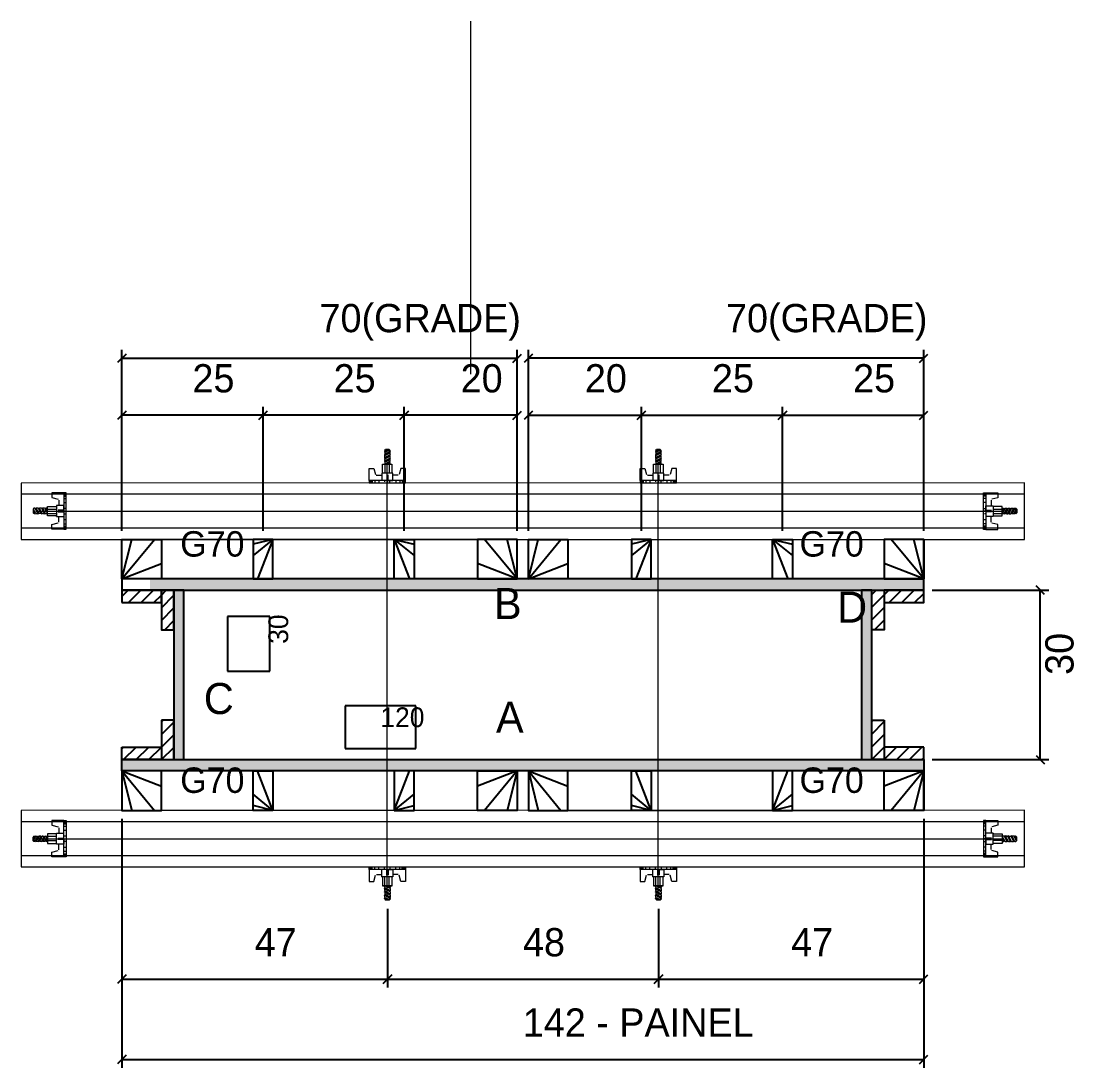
# Model space of a CAD drawing. Header units: metres. Extents: x 3065 to 4461, y 9763 to 10479.
# Drawn here: x 3064.7 to 3437.6, y 10108.7 to 10479.4 of the extents above; entities that cross this region are included whole.
import ezdxf

# ---------------------------------------------------------------- set-up
doc = ezdxf.new("R2010")
doc.units = ezdxf.units.M
for name, color, linetype in [('CHAPA', 7, 'Continuous'), ('COTA', 7, 'Continuous'), ('Hachura', 7, 'Continuous'), ('Madeira', 7, 'Continuous'), ('MEIO_PONT', 7, 'Continuous'), ('Perfil Metálico', 7, 'Continuous'), ('SARRAFO', 7, 'Continuous'), ('Texto Seção', 7, 'Continuous'), ('TEXTO_GERAL', 7, 'Continuous')]:
    doc.layers.add(name, color=color, linetype=linetype)

msp = doc.modelspace()

# ---------------------------------------------------------------- hatches: boundary and pattern name
at = {"layer": 'Hachura'}
h = msp.add_hatch(color=7, dxfattribs=at)
h.dxf.hatch_style = 1
h.paths.add_polyline_path([(3384.39, 10277.86), (3384.39, 10281.86), (3110.39, 10281.86), (3110.39, 10277.86), (3384.39, 10277.86)])
h = msp.add_hatch(dxfattribs=at)
h.set_pattern_fill('ANSI31')
h.paths.add_polyline_path([(3114.39, 10277.86), (3114.39, 10273.46), (3100.39, 10273.46), (3100.39, 10277.86), (3114.39, 10277.86)])
h = msp.add_hatch(dxfattribs=at)
h.set_pattern_fill('ANSI31')
h.paths.add_polyline_path([(3118.79, 10263.86), (3114.39, 10263.86), (3114.39, 10277.86), (3118.79, 10277.86), (3118.79, 10263.86)])
h = msp.add_hatch(color=7, dxfattribs=at)
h.dxf.hatch_style = 1
h.paths.add_polyline_path([(3118.79, 10217.86), (3122.39, 10217.86), (3122.39, 10277.86), (3118.79, 10277.86), (3118.79, 10217.86)])
h = msp.add_hatch(color=7, dxfattribs=at)
h.dxf.hatch_style = 1
h.paths.add_polyline_path([(3362.39, 10217.86), (3365.99, 10217.86), (3365.99, 10277.86), (3362.39, 10277.86), (3362.39, 10217.86)])
h = msp.add_hatch(dxfattribs=at)
h.set_pattern_fill('ANSI31')
h.paths.add_polyline_path([(3365.99, 10263.86), (3370.39, 10263.86), (3370.39, 10277.86), (3365.99, 10277.86), (3365.99, 10263.86)])
h = msp.add_hatch(dxfattribs=at)
h.set_pattern_fill('ANSI31')
h.paths.add_polyline_path([(3384.39, 10277.86), (3384.39, 10273.46), (3370.39, 10273.46), (3370.39, 10277.86), (3384.39, 10277.86)])
h = msp.add_hatch(dxfattribs=at)
h.set_pattern_fill('ANSI31')
h.paths.add_polyline_path([(3118.79, 10217.86), (3114.39, 10217.86), (3114.39, 10231.86), (3118.79, 10231.86), (3118.79, 10217.86)])
h = msp.add_hatch(dxfattribs=at)
h.set_pattern_fill('ANSI31')
h.paths.add_polyline_path([(3365.99, 10217.86), (3370.39, 10217.86), (3370.39, 10231.86), (3365.99, 10231.86), (3365.99, 10217.86)])
h = msp.add_hatch(dxfattribs=at)
h.set_pattern_fill('ANSI31')
h.paths.add_polyline_path([(3114.39, 10217.86), (3114.39, 10222.26), (3100.39, 10222.26), (3100.39, 10217.86), (3114.39, 10217.86)])
h = msp.add_hatch(dxfattribs=at)
h.set_pattern_fill('ANSI31')
h.paths.add_polyline_path([(3370.39, 10217.86), (3370.39, 10222.26), (3384.39, 10222.26), (3384.39, 10217.86), (3370.39, 10217.86)])
h = msp.add_hatch(color=7, dxfattribs=at)
h.dxf.hatch_style = 1
h.paths.add_polyline_path([(3384.39, 10217.86), (3384.39, 10213.86), (3100.39, 10213.86), (3100.39, 10217.86), (3384.39, 10217.86)])

# ---------------------------------------------------------------- linework, layer by layer
at = {"layer": 'CHAPA', "color": 1, "lineweight": 25}
for points in [[(3384.39, 10277.86), (3384.39, 10281.86), (3100.39, 10281.86), (3100.39, 10277.86)], [(3118.79, 10217.86), (3122.39, 10217.86), (3122.39, 10277.86), (3118.79, 10277.86)], [(3362.39, 10217.86), (3365.99, 10217.86), (3365.99, 10277.86), (3362.39, 10277.86)], [(3384.39, 10217.86), (3384.39, 10213.86), (3100.39, 10213.86), (3100.39, 10217.86)]]:
    msp.add_lwpolyline(points, close=True, dxfattribs=at)
at = {"layer": 'COTA', "color": 0, "lineweight": 25}
for p, q in [((3101.89, 10361.48), (3098.89, 10358.48)), ((3238.89, 10358.48), (3241.89, 10361.48)), ((3245.89, 10361.48), (3242.89, 10358.48)), ((3382.89, 10358.48), (3385.89, 10361.48)), ((3101.89, 10341.28), (3098.89, 10338.28)), ((3151.89, 10341.28), (3148.89, 10338.28)), ((3148.89, 10338.28), (3151.89, 10341.28)), ((3201.89, 10341.28), (3198.89, 10338.28)), ((3198.89, 10338.28), (3201.89, 10341.28)), ((3238.89, 10338.28), (3241.89, 10341.28)), ((3245.89, 10341.28), (3242.89, 10338.28)), ((3282.89, 10338.28), (3285.89, 10341.28)), ((3285.89, 10341.28), (3282.89, 10338.28)), ((3332.89, 10338.28), (3335.89, 10341.28)), ((3335.89, 10341.28), (3332.89, 10338.28)), ((3382.89, 10338.28), (3385.89, 10341.28)), ((3427.2, 10276.36), (3424.2, 10279.36)), ((3424.2, 10219.36), (3427.2, 10216.36)), ((3101.89, 10141.62), (3098.89, 10138.62)), ((3192.96, 10138.62), (3195.96, 10141.62)), ((3195.96, 10141.62), (3192.96, 10138.62)), ((3291.96, 10141.62), (3288.96, 10138.62)), ((3288.96, 10138.62), (3291.96, 10141.62)), ((3382.89, 10138.62), (3385.89, 10141.62)), ((3101.89, 10113.19), (3098.89, 10110.19)), ((3382.89, 10110.19), (3385.89, 10113.19))]:
    msp.add_line(p, q, dxfattribs=at)
at = {"layer": 'COTA', "color": 241, "lineweight": 25}
for p, q in [((3100.39, 10298.85), (3100.39, 10362.98)), ((3240.39, 10298.83), (3240.39, 10362.98)), ((3244.39, 10298.83), (3244.39, 10362.98)), ((3384.39, 10298.85), (3384.39, 10362.98)), ((3100.39, 10359.98), (3240.39, 10359.98)), ((3384.39, 10359.98), (3244.39, 10359.98)), ((3100.39, 10298.85), (3100.39, 10342.78)), ((3150.39, 10298.86), (3150.39, 10342.78)), ((3150.39, 10298.86), (3150.39, 10342.78)), ((3200.39, 10298.86), (3200.39, 10342.78)), ((3200.39, 10298.86), (3200.39, 10342.78)), ((3240.39, 10298.86), (3240.39, 10342.78)), ((3244.39, 10298.86), (3244.39, 10342.78)), ((3284.39, 10298.86), (3284.39, 10342.78)), ((3284.39, 10298.86), (3284.39, 10342.78)), ((3334.39, 10298.86), (3334.39, 10342.78)), ((3334.39, 10298.86), (3334.39, 10342.78)), ((3384.39, 10298.85), (3384.39, 10342.78)), ((3150.39, 10339.78), (3100.39, 10339.78)), ((3200.39, 10339.78), (3150.39, 10339.78)), ((3240.39, 10339.78), (3200.39, 10339.78)), ((3244.39, 10339.78), (3284.39, 10339.78)), ((3284.39, 10339.78), (3334.39, 10339.78)), ((3334.39, 10339.78), (3384.39, 10339.78)), ((3387.4, 10277.86), (3428.7, 10277.86)), ((3425.7, 10217.86), (3425.7, 10277.86)), ((3387.39, 10217.86), (3428.7, 10217.86)), ((3100.39, 10196.86), (3100.39, 10108.69)), ((3100.39, 10196.86), (3100.39, 10137.12)), ((3384.39, 10196.91), (3384.39, 10108.69)), ((3384.39, 10196.86), (3384.39, 10137.12)), ((3194.46, 10165.08), (3194.46, 10137.12)), ((3194.46, 10165.08), (3194.46, 10137.12)), ((3290.46, 10165.08), (3290.46, 10137.12)), ((3290.46, 10165.08), (3290.46, 10137.12)), ((3100.39, 10140.12), (3194.46, 10140.12)), ((3194.46, 10140.12), (3290.46, 10140.12)), ((3290.46, 10140.12), (3384.39, 10140.12)), ((3100.39, 10111.69), (3384.39, 10111.69))]:
    msp.add_line(p, q, dxfattribs=at)
at = {"layer": 'COTA', "color": 180, "lineweight": 25}
for p, q in [((3152.79, 10268.52), (3137.79, 10268.52)), ((3137.79, 10268.52), (3137.79, 10249.19)), ((3152.79, 10249.19), (3152.79, 10268.52)), ((3137.79, 10249.19), (3152.79, 10249.19)), ((3204.45, 10236.86), (3179.45, 10236.86)), ((3179.45, 10236.86), (3179.45, 10221.86)), ((3204.45, 10221.86), (3204.45, 10236.86)), ((3179.45, 10221.86), (3204.45, 10221.86))]:
    msp.add_line(p, q, dxfattribs=at)
at = {"layer": 'Hachura', "color": 0, "lineweight": 9}
for p, q in [((3194, 10327.31), (3193.32, 10326.97)), ((3195.49, 10326.89), (3193.32, 10325.81)), ((3193.38, 10326.74), (3194.51, 10327.31)), ((3193.48, 10327.3), (3193.81, 10327.63)), ((3193.74, 10327.31), (3193.48, 10327.18)), ((3193.48, 10326.66), (3194.77, 10327.31)), ((3193.48, 10327.3), (3195.42, 10327.3)), ((3195.42, 10326.98), (3193.48, 10326.02)), ((3195.42, 10326.98), (3193.48, 10326.02)), ((3195.1, 10327.63), (3193.81, 10327.63)), ((3195.42, 10327.3), (3195.1, 10327.63)), ((3195.42, 10326.98), (3195.42, 10327.31)), ((3290, 10327.31), (3289.32, 10326.97)), ((3291.49, 10326.89), (3289.32, 10325.81)), ((3289.38, 10326.74), (3290.51, 10327.31)), ((3289.48, 10327.3), (3289.81, 10327.63)), ((3289.74, 10327.31), (3289.48, 10327.18)), ((3289.48, 10326.66), (3290.77, 10327.31)), ((3289.48, 10327.3), (3291.42, 10327.3)), ((3291.42, 10326.98), (3289.48, 10326.02)), ((3291.42, 10326.98), (3289.48, 10326.02)), ((3291.1, 10327.63), (3289.81, 10327.63)), ((3291.42, 10327.3), (3291.1, 10327.63)), ((3291.42, 10326.98), (3291.42, 10327.31)), ((3195.49, 10325.73), (3193.32, 10324.65)), ((3195.49, 10324.57), (3193.32, 10323.49)), ((3193.38, 10325.58), (3195.52, 10326.65)), ((3193.38, 10324.42), (3195.52, 10325.49)), ((3193.38, 10323.26), (3195.52, 10324.33)), ((3193.48, 10326.66), (3193.48, 10326.02)), ((3193.48, 10325.5), (3195.42, 10326.47)), ((3195.42, 10325.82), (3193.48, 10324.86)), ((3193.48, 10324.86), (3193.48, 10325.5)), ((3193.48, 10324.34), (3195.42, 10325.31)), ((3195.42, 10324.66), (3193.48, 10323.69)), ((3193.48, 10324.13), (3193.48, 10324.34)), ((3193.48, 10323.18), (3195.42, 10324.15)), ((3193.48, 10324.13), (3193.48, 10323.69)), ((3195.42, 10323.5), (3193.48, 10322.53)), ((3193.48, 10323.18), (3193.48, 10322.53)), ((3194.26, 10322.53), (3195.52, 10323.17)), ((3195.42, 10325.82), (3195.42, 10326.47)), ((3195.42, 10324.66), (3195.42, 10325.31)), ((3195.42, 10325.09), (3195.42, 10325.31)), ((3195.42, 10323.5), (3195.42, 10324.15)), ((3291.49, 10325.73), (3289.32, 10324.65)), ((3291.49, 10324.57), (3289.32, 10323.49)), ((3289.38, 10325.58), (3291.52, 10326.65)), ((3289.38, 10324.42), (3291.52, 10325.49)), ((3289.38, 10323.26), (3291.52, 10324.33)), ((3289.48, 10326.66), (3289.48, 10326.02)), ((3289.48, 10325.5), (3291.42, 10326.47)), ((3291.42, 10325.82), (3289.48, 10324.86)), ((3289.48, 10324.86), (3289.48, 10325.5)), ((3289.48, 10324.34), (3291.42, 10325.31)), ((3291.42, 10324.66), (3289.48, 10323.69)), ((3289.48, 10324.13), (3289.48, 10324.34)), ((3289.48, 10323.18), (3291.42, 10324.15)), ((3289.48, 10324.13), (3289.48, 10323.69)), ((3291.42, 10323.5), (3289.48, 10322.53)), ((3289.48, 10323.18), (3289.48, 10322.53)), ((3290.26, 10322.53), (3291.52, 10323.17)), ((3291.42, 10325.82), (3291.42, 10326.47)), ((3291.42, 10324.66), (3291.42, 10325.31)), ((3291.42, 10325.09), (3291.42, 10325.31)), ((3291.42, 10323.5), (3291.42, 10324.15)), ((3187.94, 10316.73), (3187.94, 10320.99)), ((3187.94, 10320.99), (3189.61, 10320.99)), ((3189.61, 10320.99), (3190.19, 10318.78)), ((3192.71, 10322.53), (3196.06, 10322.53)), ((3192.71, 10319.31), (3192.71, 10322.53)), ((3192.71, 10322.47), (3196.06, 10322.47)), ((3193.48, 10322.53), (3193.48, 10319.31)), ((3194.51, 10322.53), (3195.42, 10322.98)), ((3195.03, 10322.53), (3195.03, 10319.31)), ((3195.42, 10322.53), (3195.42, 10322.98)), ((3196.06, 10322.53), (3196.06, 10319.31)), ((3199.16, 10320.99), (3198.58, 10318.78)), ((3200.83, 10320.99), (3199.16, 10320.99)), ((3200.83, 10315.83), (3200.83, 10320.96)), ((3283.94, 10316.73), (3283.94, 10320.99)), ((3283.94, 10320.99), (3285.61, 10320.99)), ((3285.61, 10320.99), (3286.19, 10318.78)), ((3288.71, 10322.53), (3292.06, 10322.53)), ((3288.71, 10319.31), (3288.71, 10322.53)), ((3288.71, 10322.47), (3292.06, 10322.47)), ((3289.48, 10322.53), (3289.48, 10319.31)), ((3290.51, 10322.53), (3291.42, 10322.98)), ((3291.03, 10322.53), (3291.03, 10319.31)), ((3291.42, 10322.53), (3291.42, 10322.98)), ((3292.06, 10322.53), (3292.06, 10319.31)), ((3295.16, 10320.99), (3294.58, 10318.78)), ((3296.83, 10320.99), (3295.16, 10320.99)), ((3296.83, 10315.83), (3296.83, 10320.96)), ((3200.83, 10316.73), (3187.94, 10316.73)), ((3187.94, 10316.73), (3187.94, 10315.83)), ((3187.94, 10315.83), (3200.83, 10315.83)), ((3188.07, 10316.75), (3188.07, 10315.82)), ((3188.28, 10316.75), (3188.28, 10315.82)), ((3188.62, 10316.75), (3188.62, 10315.82)), ((3188.89, 10315.83), (3196.7, 10315.83)), ((3189.08, 10316.75), (3189.08, 10315.82)), ((3189.93, 10316.75), (3189.93, 10315.82)), ((3190.51, 10318.53), (3192.45, 10318.53)), ((3191.36, 10316.75), (3191.36, 10315.83)), ((3196.32, 10319.31), (3192.45, 10319.31)), ((3192.45, 10319.31), (3192.45, 10316.73)), ((3192.45, 10319.31), (3192.71, 10319.31)), ((3192.45, 10319.31), (3192.71, 10319.31)), ((3193.41, 10316.6), (3193.41, 10316.17)), ((3194.18, 10318.73), (3194.18, 10316.73)), ((3194.39, 10316.73), (3196.32, 10316.73)), ((3194.39, 10316.73), (3194.39, 10315.83)), ((3194.7, 10316.73), (3194.7, 10318.73)), ((3195.68, 10316.73), (3195.03, 10316.73)), ((3195.35, 10316.41), (3195.35, 10316.62)), ((3195.35, 10315.98), (3195.35, 10316.41)), ((3200.83, 10316.73), (3195.68, 10316.73)), ((3196.32, 10316.73), (3196.32, 10319.31)), ((3198.26, 10318.53), (3196.32, 10318.53)), ((3197.43, 10316.75), (3197.43, 10315.82)), ((3198.84, 10316.75), (3198.84, 10315.82)), ((3199.68, 10316.75), (3199.68, 10315.82)), ((3200.15, 10316.75), (3200.15, 10315.82)), ((3200.48, 10316.75), (3200.48, 10315.82)), ((3200.69, 10316.75), (3200.69, 10315.82)), ((3296.83, 10316.73), (3283.94, 10316.73)), ((3283.94, 10316.73), (3283.94, 10315.83)), ((3283.94, 10315.83), (3296.83, 10315.83)), ((3284.07, 10316.75), (3284.07, 10315.82)), ((3284.28, 10316.75), (3284.28, 10315.82)), ((3284.62, 10316.75), (3284.62, 10315.82)), ((3284.89, 10315.83), (3292.7, 10315.83)), ((3285.08, 10316.75), (3285.08, 10315.82)), ((3285.93, 10316.75), (3285.93, 10315.82)), ((3286.51, 10318.53), (3288.45, 10318.53)), ((3287.36, 10316.75), (3287.36, 10315.83)), ((3292.32, 10319.31), (3288.45, 10319.31)), ((3288.45, 10319.31), (3288.45, 10316.73)), ((3288.45, 10319.31), (3288.71, 10319.31)), ((3288.45, 10319.31), (3288.71, 10319.31)), ((3289.41, 10316.6), (3289.41, 10316.17)), ((3290.18, 10318.73), (3290.18, 10316.73)), ((3290.39, 10316.73), (3292.32, 10316.73)), ((3290.39, 10316.73), (3290.39, 10315.83)), ((3290.7, 10316.73), (3290.7, 10318.73)), ((3291.68, 10316.73), (3291.03, 10316.73)), ((3291.35, 10316.41), (3291.35, 10316.62)), ((3291.35, 10315.98), (3291.35, 10316.41)), ((3296.83, 10316.73), (3291.68, 10316.73)), ((3292.32, 10316.73), (3292.32, 10319.31)), ((3294.26, 10318.53), (3292.32, 10318.53)), ((3293.43, 10316.75), (3293.43, 10315.82)), ((3294.84, 10316.75), (3294.84, 10315.82)), ((3295.68, 10316.75), (3295.68, 10315.82)), ((3296.15, 10316.75), (3296.15, 10315.82)), ((3296.48, 10316.75), (3296.48, 10315.82)), ((3296.69, 10316.75), (3296.69, 10315.82)), ((3075.55, 10312.31), (3075.55, 10310.63)), ((3080.71, 10312.3), (3075.57, 10312.3)), ((3079.79, 10312.17), (3080.71, 10312.17)), ((3079.79, 10311.96), (3080.71, 10311.96)), ((3079.81, 10312.31), (3079.81, 10299.41)), ((3079.81, 10312.31), (3079.81, 10307.15)), ((3080.71, 10299.41), (3080.71, 10312.3)), ((3406.47, 10312.14), (3405.54, 10312.14)), ((3406.47, 10311.93), (3405.54, 10311.93)), ((3405.55, 10299.39), (3405.55, 10312.28)), ((3405.55, 10312.28), (3410.68, 10312.28)), ((3406.45, 10312.28), (3406.45, 10299.39)), ((3406.45, 10312.28), (3406.45, 10307.12)), ((3410.7, 10312.28), (3410.7, 10310.61)), ((3075.55, 10310.63), (3077.76, 10310.05)), ((3078, 10309.74), (3078, 10307.79)), ((3079.79, 10311.62), (3080.71, 10311.62)), ((3079.79, 10311.16), (3080.71, 10311.16)), ((3079.79, 10310.31), (3080.71, 10310.31)), ((3079.79, 10308.9), (3080.71, 10308.9)), ((3080.71, 10300.36), (3080.71, 10308.18)), ((3406.47, 10311.6), (3405.54, 10311.6)), ((3406.47, 10311.13), (3405.54, 10311.13)), ((3406.47, 10310.29), (3405.54, 10310.29)), ((3406.47, 10308.87), (3405.54, 10308.87)), ((3408.25, 10309.71), (3408.25, 10307.77)), ((3410.7, 10310.61), (3408.49, 10310.03)), ((3069.23, 10306.89), (3068.91, 10306.57)), ((3068.91, 10306.57), (3068.91, 10305.28)), ((3069.23, 10304.96), (3068.91, 10305.28)), ((3069.55, 10306.89), (3069.23, 10306.89)), ((3069.23, 10304.96), (3069.23, 10306.89)), ((3069.87, 10304.96), (3069.23, 10306.24)), ((3069.79, 10304.86), (3069.23, 10305.99)), ((3069.23, 10305.47), (3069.57, 10304.8)), ((3069.23, 10305.21), (3069.36, 10304.96)), ((3069.55, 10306.89), (3070.52, 10304.96)), ((3069.55, 10306.89), (3070.52, 10304.96)), ((3069.64, 10306.96), (3070.73, 10304.8)), ((3069.87, 10304.96), (3070.52, 10304.96)), ((3070.96, 10304.86), (3069.89, 10307)), ((3070.71, 10306.89), (3070.07, 10306.89)), ((3071.03, 10304.96), (3070.07, 10306.89)), ((3070.71, 10306.89), (3071.68, 10304.96)), ((3070.8, 10306.96), (3071.89, 10304.8)), ((3071.68, 10304.96), (3071.03, 10304.96)), ((3072.12, 10304.86), (3071.05, 10307)), ((3071.87, 10306.89), (3071.23, 10306.89)), ((3072.2, 10304.96), (3071.23, 10306.89)), ((3071.44, 10306.89), (3071.23, 10306.89)), ((3071.87, 10306.89), (3072.84, 10304.96)), ((3071.97, 10306.96), (3073.05, 10304.8)), ((3072.41, 10304.96), (3072.2, 10304.96)), ((3073.28, 10304.86), (3072.21, 10307)), ((3073.03, 10306.89), (3072.39, 10306.89)), ((3073.36, 10304.96), (3072.39, 10306.89)), ((3072.41, 10304.96), (3072.84, 10304.96)), ((3073.03, 10306.89), (3074, 10304.96)), ((3073.36, 10304.96), (3074, 10304.96)), ((3074, 10305.73), (3073.37, 10307)), ((3074, 10305.99), (3073.55, 10306.89)), ((3074, 10306.89), (3073.55, 10306.89)), ((3074, 10304.18), (3074, 10307.54)), ((3074, 10307.54), (3077.23, 10307.54)), ((3074, 10306.5), (3077.23, 10306.5)), ((3074, 10304.96), (3077.23, 10304.96)), ((3074.07, 10304.18), (3074.07, 10307.54)), ((3077.23, 10307.79), (3077.23, 10303.92)), ((3079.81, 10307.79), (3077.23, 10307.79)), ((3079.81, 10306.17), (3077.81, 10306.17)), ((3077.81, 10305.65), (3079.81, 10305.65)), ((3079.81, 10305.86), (3079.81, 10307.79)), ((3079.81, 10307.15), (3079.81, 10306.5)), ((3079.81, 10305.86), (3080.71, 10305.86)), ((3080.13, 10306.82), (3079.91, 10306.82)), ((3079.93, 10304.88), (3080.37, 10304.88)), ((3080.56, 10306.82), (3080.13, 10306.82)), ((3405.55, 10300.34), (3405.55, 10308.15)), ((3406.45, 10305.84), (3405.55, 10305.84)), ((3405.7, 10306.79), (3406.13, 10306.79)), ((3406.32, 10304.86), (3405.89, 10304.86)), ((3406.13, 10306.79), (3406.34, 10306.79)), ((3406.45, 10305.83), (3406.45, 10307.77)), ((3406.45, 10307.77), (3409.03, 10307.77)), ((3406.45, 10307.12), (3406.45, 10306.48)), ((3406.45, 10306.15), (3408.45, 10306.15)), ((3408.45, 10305.63), (3406.45, 10305.63)), ((3409.03, 10307.77), (3409.03, 10303.9)), ((3412.25, 10307.51), (3409.03, 10307.51)), ((3412.25, 10306.48), (3409.03, 10306.48)), ((3412.25, 10304.93), (3409.03, 10304.93)), ((3412.19, 10304.16), (3412.19, 10307.51)), ((3412.25, 10304.16), (3412.25, 10307.51)), ((3412.25, 10305.71), (3412.89, 10306.97)), ((3413.22, 10306.87), (3412.25, 10304.93)), ((3412.25, 10305.96), (3412.7, 10306.87)), ((3412.25, 10306.87), (3412.7, 10306.87)), ((3412.9, 10304.93), (3412.25, 10304.93)), ((3412.9, 10304.93), (3413.87, 10306.87)), ((3412.98, 10304.83), (3414.05, 10306.97)), ((3414.29, 10306.94), (3413.21, 10304.77)), ((3413.22, 10306.87), (3413.87, 10306.87)), ((3414.38, 10306.87), (3413.41, 10304.93)), ((3413.85, 10304.93), (3413.41, 10304.93)), ((3413.85, 10304.93), (3414.06, 10304.93)), ((3414.06, 10304.93), (3415.03, 10306.87)), ((3414.14, 10304.83), (3415.21, 10306.97)), ((3415.45, 10306.94), (3414.37, 10304.77)), ((3414.38, 10306.87), (3415.03, 10306.87)), ((3415.54, 10306.87), (3414.57, 10304.93)), ((3414.57, 10304.93), (3415.22, 10304.93)), ((3414.81, 10306.87), (3415.03, 10306.87)), ((3415.22, 10304.93), (3416.19, 10306.87)), ((3415.3, 10304.83), (3416.37, 10306.97)), ((3416.61, 10306.94), (3415.53, 10304.77)), ((3415.54, 10306.87), (3416.19, 10306.87)), ((3416.7, 10306.87), (3415.74, 10304.93)), ((3416.7, 10306.87), (3415.74, 10304.93)), ((3416.38, 10304.93), (3415.74, 10304.93)), ((3416.38, 10304.93), (3417.03, 10306.22)), ((3416.46, 10304.83), (3417.03, 10305.96)), ((3417.03, 10305.45), (3416.69, 10304.77)), ((3416.7, 10306.87), (3417.03, 10306.87)), ((3417.03, 10305.19), (3416.9, 10304.93)), ((3417.02, 10306.87), (3417.35, 10306.55)), ((3417.02, 10304.93), (3417.02, 10306.87)), ((3417.02, 10304.93), (3417.35, 10305.26)), ((3417.35, 10306.55), (3417.35, 10305.26)), ((3077.23, 10304.18), (3074, 10304.18)), ((3075.55, 10301.09), (3077.76, 10301.67)), ((3075.55, 10299.41), (3075.55, 10301.09)), ((3077.23, 10303.92), (3077.23, 10304.18)), ((3077.23, 10303.92), (3077.23, 10304.18)), ((3077.23, 10303.92), (3079.81, 10303.92)), ((3078, 10301.98), (3078, 10303.93)), ((3079.79, 10302.83), (3080.71, 10302.83)), ((3079.79, 10301.4), (3080.71, 10301.4)), ((3406.47, 10301.38), (3405.54, 10301.38)), ((3406.47, 10302.81), (3405.55, 10302.81)), ((3409.03, 10303.9), (3406.45, 10303.9)), ((3408.25, 10301.96), (3408.25, 10303.9)), ((3410.7, 10301.06), (3408.49, 10301.64)), ((3409.03, 10304.16), (3412.25, 10304.16)), ((3409.03, 10303.9), (3409.03, 10304.16)), ((3409.03, 10303.9), (3409.03, 10304.16)), ((3410.7, 10299.39), (3410.7, 10301.06)), ((3079.81, 10299.41), (3075.55, 10299.41)), ((3079.79, 10300.56), (3080.71, 10300.56)), ((3079.79, 10300.09), (3080.71, 10300.09)), ((3079.79, 10299.76), (3080.71, 10299.76)), ((3079.79, 10299.55), (3080.71, 10299.55)), ((3079.81, 10299.41), (3080.71, 10299.41)), ((3406.47, 10300.53), (3405.54, 10300.53)), ((3406.47, 10300.07), (3405.54, 10300.07)), ((3406.47, 10299.73), (3405.54, 10299.73)), ((3406.47, 10299.52), (3405.54, 10299.52)), ((3406.45, 10299.39), (3405.55, 10299.39)), ((3406.45, 10299.39), (3410.7, 10299.39)), ((3079.81, 10196.3), (3075.55, 10196.3)), ((3075.55, 10196.3), (3075.55, 10194.63)), ((3079.81, 10183.4), (3079.81, 10196.3)), ((3079.81, 10196.3), (3080.71, 10196.3)), ((3080.71, 10196.3), (3080.71, 10183.41)), ((3405.55, 10196.33), (3405.55, 10183.43)), ((3406.45, 10196.33), (3405.55, 10196.33)), ((3406.45, 10183.43), (3406.45, 10196.33)), ((3406.45, 10196.33), (3410.7, 10196.33)), ((3410.7, 10196.33), (3410.7, 10194.65)), ((3075.55, 10194.63), (3077.76, 10194.04)), ((3078, 10193.73), (3078, 10191.78)), ((3079.79, 10196.16), (3080.71, 10196.16)), ((3079.79, 10195.95), (3080.71, 10195.95)), ((3079.79, 10195.62), (3080.71, 10195.62)), ((3079.79, 10195.15), (3080.71, 10195.15)), ((3079.79, 10194.31), (3080.71, 10194.31)), ((3079.79, 10192.88), (3080.71, 10192.88)), ((3080.71, 10195.35), (3080.71, 10187.53)), ((3406.47, 10196.19), (3405.54, 10196.19)), ((3406.47, 10195.98), (3405.54, 10195.98)), ((3406.47, 10195.64), (3405.54, 10195.64)), ((3406.47, 10195.18), (3405.54, 10195.18)), ((3406.47, 10194.33), (3405.54, 10194.33)), ((3405.55, 10195.37), (3405.55, 10187.56)), ((3406.47, 10192.9), (3405.55, 10192.9)), ((3408.25, 10193.76), (3408.25, 10191.81)), ((3410.7, 10194.65), (3408.49, 10194.07)), ((3069.23, 10190.75), (3068.91, 10190.43)), ((3068.91, 10189.14), (3068.91, 10190.43)), ((3069.23, 10188.82), (3068.91, 10189.14)), ((3069.23, 10190.24), (3069.57, 10190.91)), ((3069.79, 10190.86), (3069.23, 10189.72)), ((3069.23, 10190.5), (3069.36, 10190.76)), ((3069.87, 10190.76), (3069.23, 10189.47)), ((3069.23, 10190.75), (3069.23, 10188.82)), ((3069.55, 10188.82), (3070.52, 10190.76)), ((3069.55, 10188.82), (3070.52, 10190.76)), ((3069.64, 10188.75), (3070.73, 10190.91)), ((3069.87, 10190.76), (3070.52, 10190.76)), ((3070.96, 10190.86), (3069.89, 10188.72)), ((3071.03, 10190.76), (3070.07, 10188.82)), ((3070.71, 10188.82), (3071.68, 10190.76)), ((3070.8, 10188.75), (3071.89, 10190.91)), ((3071.68, 10190.76), (3071.03, 10190.76)), ((3072.12, 10190.86), (3071.05, 10188.72)), ((3072.2, 10190.76), (3071.23, 10188.82)), ((3071.87, 10188.82), (3072.84, 10190.76)), ((3071.97, 10188.75), (3073.05, 10190.91)), ((3072.41, 10190.76), (3072.2, 10190.76)), ((3073.28, 10190.86), (3072.21, 10188.72)), ((3073.36, 10190.76), (3072.39, 10188.82)), ((3072.41, 10190.76), (3072.84, 10190.76)), ((3073.03, 10188.82), (3074, 10190.76)), ((3073.36, 10190.76), (3074, 10190.76)), ((3074, 10189.98), (3073.37, 10188.72)), ((3074, 10189.72), (3073.55, 10188.82)), ((3074, 10191.53), (3074, 10188.18)), ((3077.23, 10191.53), (3074, 10191.53)), ((3074, 10190.76), (3077.23, 10190.76)), ((3074, 10189.21), (3077.23, 10189.21)), ((3074.07, 10191.53), (3074.07, 10188.18)), ((3077.23, 10187.92), (3077.23, 10191.79)), ((3077.23, 10191.79), (3079.81, 10191.79)), ((3077.23, 10191.79), (3077.23, 10191.53)), ((3077.23, 10191.79), (3077.23, 10191.53)), ((3077.81, 10190.06), (3079.81, 10190.06)), ((3079.81, 10189.54), (3077.81, 10189.54)), ((3079.81, 10189.85), (3079.81, 10187.92)), ((3079.81, 10189.85), (3080.71, 10189.85)), ((3079.81, 10188.56), (3079.81, 10189.21)), ((3080.13, 10188.89), (3079.91, 10188.89)), ((3079.93, 10190.83), (3080.37, 10190.83)), ((3080.56, 10188.89), (3080.13, 10188.89)), ((3406.45, 10189.87), (3405.55, 10189.87)), ((3405.7, 10188.92), (3406.13, 10188.92)), ((3406.32, 10190.85), (3405.89, 10190.85)), ((3406.13, 10188.92), (3406.34, 10188.92)), ((3409.03, 10191.81), (3406.45, 10191.81)), ((3408.45, 10190.08), (3406.45, 10190.08)), ((3406.45, 10189.88), (3406.45, 10187.94)), ((3406.45, 10189.56), (3408.45, 10189.56)), ((3406.45, 10188.59), (3406.45, 10189.23)), ((3409.03, 10187.94), (3409.03, 10191.81)), ((3409.03, 10191.81), (3409.03, 10191.55)), ((3409.03, 10191.81), (3409.03, 10191.55)), ((3409.03, 10191.55), (3412.25, 10191.55)), ((3412.25, 10190.78), (3409.03, 10190.78)), ((3412.25, 10189.23), (3409.03, 10189.23)), ((3412.19, 10191.55), (3412.19, 10188.2)), ((3412.25, 10191.55), (3412.25, 10188.2)), ((3412.9, 10190.78), (3412.25, 10190.78)), ((3413.22, 10188.84), (3412.25, 10190.78)), ((3412.25, 10190.01), (3412.89, 10188.74)), ((3412.25, 10189.75), (3412.7, 10188.84)), ((3412.25, 10188.84), (3412.7, 10188.84)), ((3412.9, 10190.78), (3413.87, 10188.84)), ((3412.98, 10190.88), (3414.05, 10188.74)), ((3414.29, 10188.77), (3413.21, 10190.94)), ((3413.22, 10188.84), (3413.87, 10188.84)), ((3413.85, 10190.78), (3413.41, 10190.78)), ((3414.38, 10188.84), (3413.41, 10190.78)), ((3413.85, 10190.78), (3414.06, 10190.78)), ((3414.06, 10190.78), (3415.03, 10188.84)), ((3414.14, 10190.88), (3415.21, 10188.74)), ((3415.45, 10188.77), (3414.37, 10190.94)), ((3414.38, 10188.84), (3415.03, 10188.84)), ((3414.57, 10190.78), (3415.22, 10190.78)), ((3415.54, 10188.84), (3414.57, 10190.78)), ((3414.81, 10188.84), (3415.03, 10188.84)), ((3415.22, 10190.78), (3416.19, 10188.84)), ((3415.3, 10190.88), (3416.37, 10188.74)), ((3416.61, 10188.77), (3415.53, 10190.94)), ((3415.54, 10188.84), (3416.19, 10188.84)), ((3416.7, 10188.84), (3415.74, 10190.78)), ((3416.38, 10190.78), (3415.74, 10190.78)), ((3416.7, 10188.84), (3415.74, 10190.78)), ((3416.38, 10190.78), (3417.03, 10189.49)), ((3416.46, 10190.88), (3417.03, 10189.75)), ((3417.03, 10190.26), (3416.69, 10190.94)), ((3416.7, 10188.84), (3417.03, 10188.84)), ((3417.03, 10190.52), (3416.9, 10190.78)), ((3417.02, 10190.78), (3417.35, 10190.46)), ((3417.02, 10190.78), (3417.02, 10188.84)), ((3417.02, 10188.84), (3417.35, 10189.17)), ((3417.35, 10189.17), (3417.35, 10190.46)), ((3069.55, 10188.82), (3069.23, 10188.82)), ((3070.71, 10188.82), (3070.07, 10188.82)), ((3071.87, 10188.82), (3071.23, 10188.82)), ((3071.44, 10188.82), (3071.23, 10188.82)), ((3073.03, 10188.82), (3072.39, 10188.82)), ((3074, 10188.82), (3073.55, 10188.82)), ((3074, 10188.18), (3077.23, 10188.18)), ((3075.55, 10185.08), (3077.76, 10185.66)), ((3079.81, 10187.92), (3077.23, 10187.92)), ((3078, 10185.97), (3078, 10187.92)), ((3079.79, 10186.81), (3080.71, 10186.81)), ((3079.79, 10185.4), (3080.71, 10185.4)), ((3079.81, 10183.4), (3079.81, 10188.56)), ((3406.47, 10186.84), (3405.54, 10186.84)), ((3406.47, 10185.42), (3405.54, 10185.42)), ((3406.45, 10183.43), (3406.45, 10188.59)), ((3406.45, 10187.94), (3409.03, 10187.94)), ((3408.25, 10186), (3408.25, 10187.94)), ((3410.7, 10185.1), (3408.49, 10185.69)), ((3412.25, 10188.2), (3409.03, 10188.2)), ((3410.7, 10183.43), (3410.7, 10185.1)), ((3075.55, 10183.4), (3075.55, 10185.08)), ((3080.71, 10183.41), (3075.57, 10183.41)), ((3079.79, 10184.56), (3080.71, 10184.56)), ((3079.79, 10184.09), (3080.71, 10184.09)), ((3079.79, 10183.76), (3080.71, 10183.76)), ((3079.79, 10183.54), (3080.71, 10183.54)), ((3406.47, 10184.58), (3405.54, 10184.58)), ((3406.47, 10184.12), (3405.54, 10184.12)), ((3406.47, 10183.78), (3405.54, 10183.78)), ((3406.47, 10183.57), (3405.54, 10183.57)), ((3405.55, 10183.43), (3410.68, 10183.43)), ((3187.95, 10179.89), (3200.84, 10179.89)), ((3187.95, 10178.98), (3187.95, 10179.89)), ((3200.84, 10178.98), (3187.95, 10178.98)), ((3187.95, 10178.98), (3187.95, 10174.73)), ((3188.08, 10178.96), (3188.08, 10179.89)), ((3188.29, 10178.96), (3188.29, 10179.89)), ((3188.63, 10178.96), (3188.63, 10179.89)), ((3188.9, 10179.89), (3196.71, 10179.89)), ((3189.09, 10178.96), (3189.09, 10179.89)), ((3189.94, 10178.96), (3189.94, 10179.89)), ((3191.37, 10178.96), (3191.37, 10179.89)), ((3192.46, 10176.4), (3192.46, 10178.98)), ((3193.42, 10179.11), (3193.42, 10179.54)), ((3194.19, 10176.98), (3194.19, 10178.98)), ((3194.39, 10178.98), (3196.33, 10178.98)), ((3194.4, 10178.98), (3194.4, 10179.89)), ((3194.71, 10178.98), (3194.71, 10176.98)), ((3195.68, 10178.98), (3195.04, 10178.98)), ((3195.35, 10179.74), (3195.35, 10179.3)), ((3195.35, 10179.3), (3195.35, 10179.09)), ((3200.84, 10178.98), (3195.68, 10178.98)), ((3196.33, 10178.98), (3196.33, 10176.4)), ((3197.43, 10178.96), (3197.43, 10179.89)), ((3198.85, 10178.96), (3198.85, 10179.89)), ((3199.69, 10178.96), (3199.69, 10179.89)), ((3200.16, 10178.96), (3200.16, 10179.89)), ((3200.49, 10178.96), (3200.49, 10179.89)), ((3200.7, 10178.96), (3200.7, 10179.89)), ((3200.84, 10179.89), (3200.84, 10174.75)), ((3283.95, 10179.89), (3296.84, 10179.89)), ((3283.95, 10178.98), (3283.95, 10179.89)), ((3296.84, 10178.98), (3283.95, 10178.98)), ((3283.95, 10178.98), (3283.95, 10174.73)), ((3284.08, 10178.96), (3284.08, 10179.89)), ((3284.29, 10178.96), (3284.29, 10179.89)), ((3284.63, 10178.96), (3284.63, 10179.89)), ((3284.9, 10179.89), (3292.71, 10179.89)), ((3285.09, 10178.96), (3285.09, 10179.89)), ((3285.94, 10178.96), (3285.94, 10179.89)), ((3287.37, 10178.96), (3287.37, 10179.89)), ((3288.46, 10176.4), (3288.46, 10178.98)), ((3289.42, 10179.11), (3289.42, 10179.54)), ((3290.19, 10176.98), (3290.19, 10178.98)), ((3290.39, 10178.98), (3292.33, 10178.98)), ((3290.4, 10178.98), (3290.4, 10179.89)), ((3290.71, 10178.98), (3290.71, 10176.98)), ((3291.68, 10178.98), (3291.04, 10178.98)), ((3291.35, 10179.74), (3291.35, 10179.3)), ((3291.35, 10179.3), (3291.35, 10179.09)), ((3296.84, 10178.98), (3291.68, 10178.98)), ((3292.33, 10178.98), (3292.33, 10176.4)), ((3293.43, 10178.96), (3293.43, 10179.89)), ((3294.85, 10178.96), (3294.85, 10179.89)), ((3295.69, 10178.96), (3295.69, 10179.89)), ((3296.16, 10178.96), (3296.16, 10179.89)), ((3296.49, 10178.96), (3296.49, 10179.89)), ((3296.7, 10178.96), (3296.7, 10179.89)), ((3296.84, 10179.89), (3296.84, 10174.75)), ((3187.95, 10174.73), (3189.62, 10174.73)), ((3189.62, 10174.73), (3190.2, 10176.94)), ((3190.52, 10177.18), (3192.46, 10177.18)), ((3196.33, 10176.4), (3192.46, 10176.4)), ((3192.46, 10176.4), (3192.72, 10176.4)), ((3192.46, 10176.4), (3192.72, 10176.4)), ((3192.72, 10176.4), (3192.72, 10173.18)), ((3193.49, 10173.18), (3193.49, 10176.4)), ((3195.04, 10173.18), (3195.04, 10176.4)), ((3196.07, 10173.18), (3196.07, 10176.4)), ((3198.27, 10177.18), (3196.33, 10177.18)), ((3199.17, 10174.73), (3198.59, 10176.94)), ((3200.84, 10174.73), (3199.17, 10174.73)), ((3283.95, 10174.73), (3285.62, 10174.73)), ((3285.62, 10174.73), (3286.2, 10176.94)), ((3286.52, 10177.18), (3288.46, 10177.18)), ((3292.33, 10176.4), (3288.46, 10176.4)), ((3288.46, 10176.4), (3288.72, 10176.4)), ((3288.46, 10176.4), (3288.72, 10176.4)), ((3288.72, 10176.4), (3288.72, 10173.18)), ((3289.49, 10173.18), (3289.49, 10176.4)), ((3291.04, 10173.18), (3291.04, 10176.4)), ((3292.07, 10173.18), (3292.07, 10176.4)), ((3294.27, 10177.18), (3292.33, 10177.18)), ((3295.17, 10174.73), (3294.59, 10176.94)), ((3296.84, 10174.73), (3295.17, 10174.73)), ((3192.72, 10173.25), (3196.07, 10173.25)), ((3192.72, 10173.18), (3196.07, 10173.18)), ((3195.5, 10171.14), (3193.33, 10172.23)), ((3195.5, 10169.98), (3193.33, 10171.06)), ((3193.39, 10172.45), (3195.53, 10171.38)), ((3193.39, 10171.29), (3195.53, 10170.22)), ((3193.49, 10172.53), (3193.49, 10173.18)), ((3195.43, 10172.21), (3193.49, 10173.18)), ((3193.49, 10172.53), (3195.43, 10171.57)), ((3193.49, 10171.58), (3193.49, 10172.02)), ((3195.43, 10171.05), (3193.49, 10172.02)), ((3193.49, 10171.58), (3193.49, 10171.37)), ((3193.49, 10171.37), (3195.43, 10170.4)), ((3193.49, 10170.86), (3193.49, 10170.21)), ((3195.43, 10169.89), (3193.49, 10170.86)), ((3193.49, 10170.21), (3195.43, 10169.24)), ((3194.27, 10173.18), (3195.53, 10172.54)), ((3194.52, 10173.18), (3195.43, 10172.73)), ((3195.43, 10173.18), (3195.43, 10172.73)), ((3195.43, 10172.21), (3195.43, 10171.57)), ((3195.43, 10171.05), (3195.43, 10170.4)), ((3195.43, 10170.62), (3195.43, 10170.4)), ((3288.72, 10173.25), (3292.07, 10173.25)), ((3288.72, 10173.18), (3292.07, 10173.18)), ((3291.5, 10171.14), (3289.33, 10172.23)), ((3291.5, 10169.98), (3289.33, 10171.06)), ((3289.39, 10172.45), (3291.53, 10171.38)), ((3289.39, 10171.29), (3291.53, 10170.22)), ((3289.49, 10172.53), (3289.49, 10173.18)), ((3291.43, 10172.21), (3289.49, 10173.18)), ((3289.49, 10172.53), (3291.43, 10171.57)), ((3289.49, 10171.58), (3289.49, 10172.02)), ((3291.43, 10171.05), (3289.49, 10172.02)), ((3289.49, 10171.58), (3289.49, 10171.37)), ((3289.49, 10171.37), (3291.43, 10170.4)), ((3289.49, 10170.86), (3289.49, 10170.21)), ((3291.43, 10169.89), (3289.49, 10170.86)), ((3289.49, 10170.21), (3291.43, 10169.24)), ((3290.27, 10173.18), (3291.53, 10172.54)), ((3290.52, 10173.18), (3291.43, 10172.73)), ((3291.43, 10173.18), (3291.43, 10172.73)), ((3291.43, 10172.21), (3291.43, 10171.57)), ((3291.43, 10171.05), (3291.43, 10170.4)), ((3291.43, 10170.62), (3291.43, 10170.4)), ((3195.5, 10168.82), (3193.33, 10169.9)), ((3194.01, 10168.41), (3193.33, 10168.74)), ((3193.39, 10170.13), (3195.53, 10169.06)), ((3193.39, 10168.97), (3194.52, 10168.41)), ((3195.43, 10168.73), (3193.49, 10169.7)), ((3193.49, 10169.05), (3193.49, 10169.7)), ((3195.43, 10168.73), (3193.49, 10169.7)), ((3193.49, 10169.05), (3194.78, 10168.41)), ((3193.75, 10168.41), (3193.49, 10168.53)), ((3193.49, 10168.41), (3193.82, 10168.08)), ((3193.49, 10168.41), (3195.43, 10168.41)), ((3195.11, 10168.08), (3193.82, 10168.08)), ((3195.43, 10168.41), (3195.11, 10168.08)), ((3195.43, 10169.89), (3195.43, 10169.24)), ((3195.43, 10168.73), (3195.43, 10168.41)), ((3291.5, 10168.82), (3289.33, 10169.9)), ((3290.01, 10168.41), (3289.33, 10168.74)), ((3289.39, 10170.13), (3291.53, 10169.06)), ((3289.39, 10168.97), (3290.52, 10168.41)), ((3291.43, 10168.73), (3289.49, 10169.7)), ((3289.49, 10169.05), (3289.49, 10169.7)), ((3291.43, 10168.73), (3289.49, 10169.7)), ((3289.49, 10169.05), (3290.78, 10168.41)), ((3289.75, 10168.41), (3289.49, 10168.53)), ((3289.49, 10168.41), (3289.82, 10168.08)), ((3289.49, 10168.41), (3291.43, 10168.41)), ((3291.11, 10168.08), (3289.82, 10168.08)), ((3291.43, 10168.41), (3291.11, 10168.08)), ((3291.43, 10169.89), (3291.43, 10169.24)), ((3291.43, 10168.73), (3291.43, 10168.41))]:
    msp.add_line(p, q, dxfattribs=at)
at = {"layer": 'Hachura', "color": 251, "lineweight": 9}
for p, q in [((3194.39, 10169.08), (3194.39, 10322.83)), ((3290.39, 10169.08), (3290.39, 10322.83)), ((3069.91, 10305.86), (3412.55, 10305.84)), ((3069.91, 10189.85), (3412.55, 10189.87))]:
    msp.add_line(p, q, dxfattribs=at)
at = {"layer": 'Madeira', "color": 126, "lineweight": 18}
for points in [[(3240.39, 10281.86), (3240.39, 10295.86), (3100.39, 10295.86), (3100.39, 10281.86)], [(3244.39, 10281.86), (3244.39, 10295.86), (3384.39, 10295.86), (3384.39, 10281.86)], [(3240.39, 10213.86), (3240.39, 10199.86), (3100.39, 10199.86), (3100.39, 10213.86)], [(3244.39, 10213.86), (3244.39, 10199.86), (3384.39, 10199.86), (3384.39, 10213.86)]]:
    msp.add_lwpolyline(points, close=True, dxfattribs=at)
at = {"layer": 'MEIO_PONT', "color": 93, "lineweight": 25}
for p, q in [((3100.39, 10281.86), (3111.91, 10295.86)), ((3100.39, 10281.86), (3103.88, 10295.86)), ((3153.89, 10295.86), (3146.89, 10290.1)), ((3153.89, 10295.86), (3146.89, 10294.11)), ((3153.89, 10295.86), (3148.47, 10281.86)), ((3196.89, 10295.86), (3203.89, 10290.1)), ((3196.89, 10295.86), (3203.89, 10294.11)), ((3196.89, 10295.86), (3202.32, 10281.86)), ((3240.39, 10281.86), (3228.88, 10295.86)), ((3240.39, 10281.86), (3236.91, 10295.86)), ((3244.39, 10281.86), (3255.91, 10295.86)), ((3244.39, 10281.86), (3247.88, 10295.86)), ((3287.89, 10295.86), (3280.89, 10290.1)), ((3287.89, 10295.86), (3280.89, 10294.11)), ((3287.89, 10295.86), (3282.47, 10281.86)), ((3330.89, 10295.86), (3337.89, 10290.1)), ((3330.89, 10295.86), (3337.89, 10294.11)), ((3330.89, 10295.86), (3336.32, 10281.86)), ((3384.39, 10281.86), (3372.88, 10295.86)), ((3384.39, 10281.86), (3380.91, 10295.86)), ((3100.39, 10281.86), (3114.39, 10287.28)), ((3240.39, 10281.86), (3226.39, 10287.28)), ((3244.39, 10281.86), (3258.39, 10287.28)), ((3384.39, 10281.86), (3370.39, 10287.28)), ((3100.39, 10213.86), (3111.91, 10199.86)), ((3100.39, 10213.86), (3103.88, 10199.86)), ((3100.39, 10213.86), (3114.39, 10208.43)), ((3153.89, 10199.86), (3148.47, 10213.86)), ((3196.89, 10199.86), (3202.32, 10213.86)), ((3240.39, 10213.86), (3226.39, 10208.43)), ((3240.39, 10213.86), (3228.88, 10199.86)), ((3240.39, 10213.86), (3236.91, 10199.86)), ((3244.39, 10213.86), (3255.91, 10199.86)), ((3244.39, 10213.86), (3247.88, 10199.86)), ((3244.39, 10213.86), (3258.39, 10208.43)), ((3287.89, 10199.86), (3282.47, 10213.86)), ((3330.89, 10199.86), (3336.32, 10213.86)), ((3384.39, 10213.86), (3370.39, 10208.43)), ((3384.39, 10213.86), (3372.88, 10199.86)), ((3384.39, 10213.86), (3380.91, 10199.86)), ((3153.89, 10199.86), (3146.89, 10205.61)), ((3196.89, 10199.86), (3203.89, 10205.61)), ((3287.89, 10199.86), (3280.89, 10205.61)), ((3330.89, 10199.86), (3337.89, 10205.61)), ((3153.89, 10199.86), (3146.89, 10201.6)), ((3196.89, 10199.86), (3203.89, 10201.6)), ((3287.89, 10199.86), (3280.89, 10201.6)), ((3330.89, 10199.86), (3337.89, 10201.6))]:
    msp.add_line(p, q, dxfattribs=at)
for points in [[(3100.39, 10281.86), (3100.39, 10295.86), (3114.39, 10295.86), (3114.39, 10281.86)], [(3153.89, 10295.86), (3146.89, 10295.86), (3146.89, 10281.86), (3153.89, 10281.86)], [(3196.89, 10295.86), (3203.89, 10295.86), (3203.89, 10281.86), (3196.89, 10281.86)], [(3240.39, 10281.86), (3240.39, 10295.86), (3226.39, 10295.86), (3226.39, 10281.86)], [(3244.39, 10281.86), (3244.39, 10295.86), (3258.39, 10295.86), (3258.39, 10281.86)], [(3287.89, 10295.86), (3280.89, 10295.86), (3280.89, 10281.86), (3287.89, 10281.86)], [(3330.89, 10295.86), (3337.89, 10295.86), (3337.89, 10281.86), (3330.89, 10281.86)], [(3384.39, 10281.86), (3384.39, 10295.86), (3370.39, 10295.86), (3370.39, 10281.86)], [(3384.39, 10295.86), (3384.39, 10281.86), (3384.39, 10281.86), (3384.39, 10295.86)], [(3100.39, 10213.86), (3100.39, 10199.86), (3114.39, 10199.86), (3114.39, 10213.86)], [(3153.89, 10199.86), (3146.89, 10199.86), (3146.89, 10213.86), (3153.89, 10213.86)], [(3196.89, 10199.86), (3203.89, 10199.86), (3203.89, 10213.86), (3196.89, 10213.86)], [(3240.39, 10213.86), (3240.39, 10199.86), (3226.39, 10199.86), (3226.39, 10213.86)], [(3244.39, 10213.86), (3244.39, 10199.86), (3258.39, 10199.86), (3258.39, 10213.86)], [(3287.89, 10199.86), (3280.89, 10199.86), (3280.89, 10213.86), (3287.89, 10213.86)], [(3330.89, 10199.86), (3337.89, 10199.86), (3337.89, 10213.86), (3330.89, 10213.86)], [(3384.39, 10213.86), (3384.39, 10199.86), (3370.39, 10199.86), (3370.39, 10213.86)], [(3384.39, 10213.86), (3384.39, 10199.86), (3384.39, 10199.86), (3384.39, 10213.86)]]:
    msp.add_lwpolyline(points, close=True, dxfattribs=at)
at = {"layer": 'Perfil Metálico', "color": 224, "lineweight": 18}
for p, q in [((3420.11, 10311.8), (3064.67, 10311.8)), ((3420.11, 10299.8), (3064.67, 10299.8)), ((3420.11, 10195.85), (3064.67, 10195.85)), ((3420.11, 10183.85), (3064.67, 10183.85))]:
    msp.add_line(p, q, dxfattribs=at)
for points in [[(3420.11, 10295.86), (3420.11, 10315.86), (3064.67, 10315.8), (3064.67, 10295.8)], [(3064.67, 10199.85), (3064.67, 10179.85), (3420.11, 10179.92), (3420.11, 10199.92)]]:
    msp.add_lwpolyline(points, close=True, dxfattribs=at)
at = {"layer": 'SARRAFO', "color": 251, "lineweight": 25}
for points in [[(3100.39, 10273.46), (3114.39, 10273.46), (3114.39, 10277.86), (3100.39, 10277.86)], [(3100.39, 10273.46), (3114.39, 10273.46), (3114.39, 10277.86), (3100.39, 10277.86)], [(3114.39, 10277.86), (3114.39, 10263.86), (3118.79, 10263.86), (3118.79, 10277.86)], [(3370.39, 10277.86), (3370.39, 10263.86), (3365.99, 10263.86), (3365.99, 10277.86)], [(3370.39, 10273.46), (3384.39, 10273.46), (3384.39, 10277.86), (3370.39, 10277.86)], [(3370.39, 10273.46), (3384.39, 10273.46), (3384.39, 10277.86), (3370.39, 10277.86)], [(3114.39, 10231.86), (3114.39, 10217.86), (3118.79, 10217.86), (3118.79, 10231.86)], [(3370.39, 10231.86), (3370.39, 10217.86), (3365.99, 10217.86), (3365.99, 10231.86)], [(3100.39, 10222.26), (3114.39, 10222.26), (3114.39, 10217.86), (3100.39, 10217.86)], [(3100.39, 10222.26), (3114.39, 10222.26), (3114.39, 10217.86), (3100.39, 10217.86)], [(3384.39, 10222.26), (3370.39, 10222.26), (3370.39, 10217.86), (3384.39, 10217.86)], [(3384.39, 10222.26), (3370.39, 10222.26), (3370.39, 10217.86), (3384.39, 10217.86)]]:
    msp.add_lwpolyline(points, close=True, dxfattribs=at)
at = {"layer": 'Texto Seção', "color": 252, "lineweight": 15}
msp.add_line((3223.98, 10354.38), (3223.98, 10479.38), dxfattribs=at)

# ---------------------------------------------------------------- texts
at = {"layer": 'COTA', "color": 241, "lineweight": 25}
for s, p in [('70(GRADE)', (3170.39, 10369.2)), ('70(GRADE)', (3314.39, 10369.2)), ('25', (3125.39, 10347.89)), ('25', (3175.39, 10347.89)), ('20', (3220.39, 10347.89)), ('20', (3264.39, 10347.89)), ('25', (3309.39, 10347.89)), ('25', (3359.39, 10347.89)), ('47', (3147.43, 10148.19)), ('48', (3242.46, 10148.21)), ('47', (3337.43, 10148.19)), ('142 - PAINEL', (3242.39, 10119.77))]:
    msp.add_text(s, height=10, dxfattribs=at).set_placement(p)
at = {"layer": 'COTA', "color": 1, "lineweight": 25}
msp.add_text('30', height=7, rotation=90, dxfattribs=at).set_placement((3159.29, 10258.86))
at = {"layer": 'COTA', "color": 241, "lineweight": 25}
msp.add_text('30', height=10, rotation=90, dxfattribs=at).set_placement((3437.48, 10247.86))
at = {"layer": 'COTA', "color": 1, "lineweight": 25}
msp.add_text('120', height=7, dxfattribs=at).set_placement((3191.95, 10229.36))
at = {"layer": 'TEXTO_GERAL', "color": 0, "lineweight": 25}
for p in [(3121.06, 10289.75), (3340.43, 10289.75), (3121.06, 10206.08), (3340.43, 10206.08)]:
    msp.add_text('G70', height=9, dxfattribs=at).set_placement(p)
at = {"layer": 'TEXTO_GERAL', "color": 7, "lineweight": 25}
for s, p in [('B', (3232.16, 10267.61)), ('D', (3353.75, 10266.37)), ('C', (3129.41, 10234)), ('A', (3232.9, 10227.38))]:
    msp.add_text(s, height=11, dxfattribs=at).set_placement(p)

doc.saveas('drawing.dxf')
